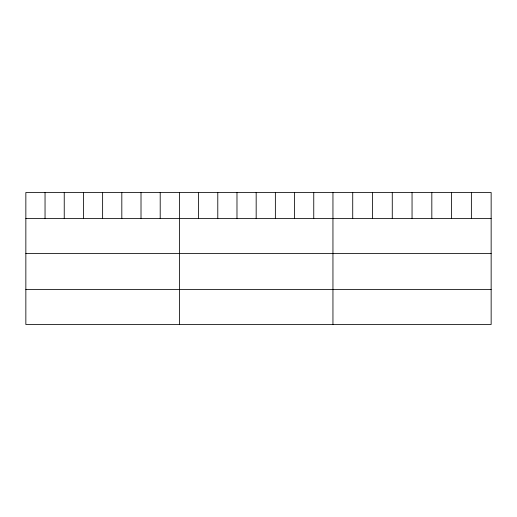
<?xml version="1.0" encoding="UTF-8"?>
<svg xmlns="http://www.w3.org/2000/svg" width="517" height="517" viewBox="0 0 517 517"><rect width="100%" height="100%" fill="white"/><g stroke="black" fill="none" stroke-linecap="round" stroke-linejoin="round"><path stroke-width="0.78" d="M491.15 218.504L491.15 324.502L25.85 324.502L25.85 192.498L491.15 192.498L491.15 218.504L25.85 218.504M25.85 253.485L491.15 253.485M25.85 289.526L491.15 289.526M471.375 192.498L471.375 218.504M451.599 192.498L451.599 218.504M431.824 192.498L431.824 218.504M412.049 192.498L412.049 218.504M392.274 192.498L392.274 218.504M372.498 192.498L372.498 218.504M352.723 192.498L352.723 218.504M332.948 192.498L332.948 324.502M313.754 192.498L313.754 218.504M294.561 192.498L294.561 218.504M275.367 192.498L275.367 218.504M256.173 192.498L256.173 218.504M236.98 192.498L236.98 218.504M217.786 192.498L217.786 218.504M198.593 192.498L198.593 218.504M179.399 192.498L179.399 324.502M160.205 192.498L160.205 218.504M141.012 192.498L141.012 218.504M121.818 192.498L121.818 218.504M102.625 192.498L102.625 218.504M83.431 192.498L83.431 218.504M64.237 192.498L64.237 218.504M45.044 192.498L45.044 218.504"/></g></svg>
